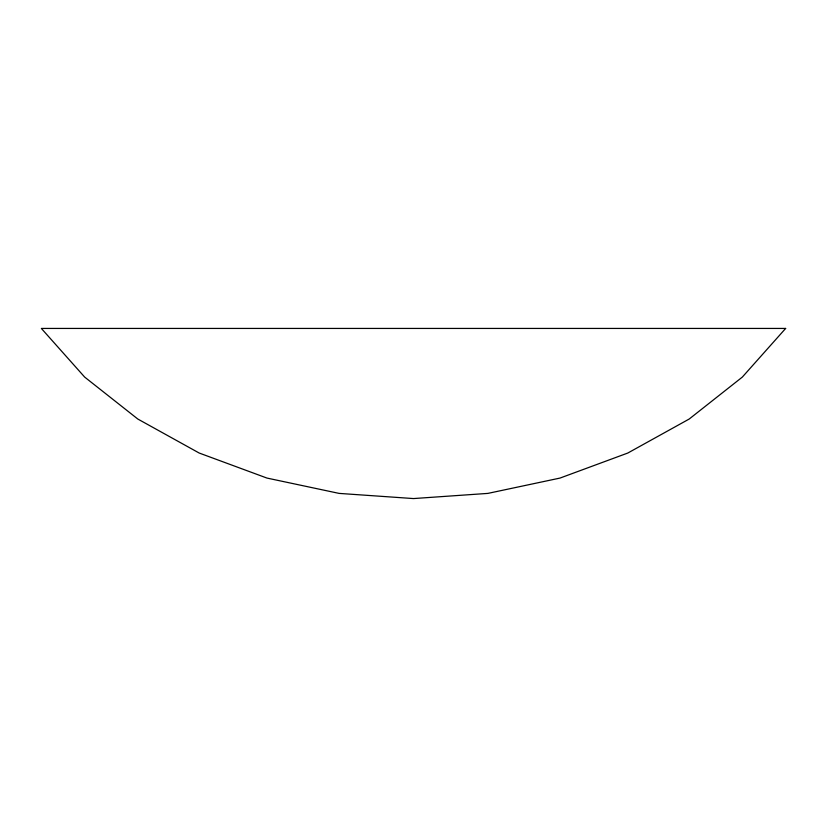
<?xml version="1.0" encoding="UTF-8"?>
<svg xmlns="http://www.w3.org/2000/svg" width="827" height="827" viewBox="0 0 827 827"><rect width="100%" height="100%" fill="white"/><g stroke="black" fill="none" stroke-linecap="round" stroke-linejoin="round"><path stroke-width="1.24" d="M785.65 328.433L742.336 377.081L689.191 419.031L627.817 453.031L560.034 478.068L487.878 493.399L413.5 498.567L339.122 493.399L266.966 478.068L199.183 453.031L137.809 419.031L84.664 377.081L41.35 328.433L785.65 328.433"/></g></svg>
